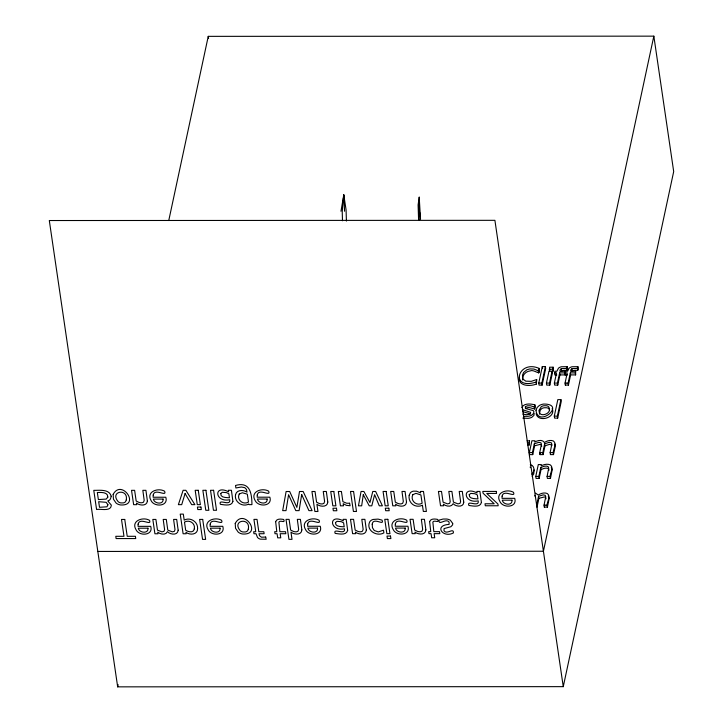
<?xml version="1.0" encoding="UTF-8"?>
<svg xmlns="http://www.w3.org/2000/svg" width="723" height="723" viewBox="0 0 723 723"><rect width="100%" height="100%" fill="white"/><g stroke="black" fill="none" stroke-linecap="round" stroke-linejoin="round"><path stroke-width="1.08" d="M539.367 414.162L540.217 410.203L541.491 408.793A4.239 2.657 -8.3 0 1 544.292 407.745L546.561 407.745A4.211 2.639 -8.3 0 1 548.893 408.784L549.561 410.203M343.407 199.141L343.777 194.876L346.073 209.824L346.416 221.075M344.573 211.252L343.777 194.876L342.223 211.776L342.494 220.777M519.376 377.243C517.858 386.498 530.501 386.516 536.43 384.03L536.674 379.521L531.315 381.346L525.829 381.175L522.946 379.096L522.458 375.228L523.615 372.481L526.94 369.751L529.86 368.929L533.89 369.037L538.527 370.899L539.069 368.369C517.704 359.177 509.444 390.791 536.141 382.024L536.674 379.521M544.654 443.795L542.828 452.607L543.127 454.613L540.045 454.622L539.747 452.607L541.437 444.247L540.949 442.801L538.87 442.34L534.333 443.768L532.435 452.607L532.734 454.622L529.652 454.622L529.353 452.607L531.893 440.777L534.975 440.777L534.695 442.087C537.478 440.415 542.358 439.204 544.41 442.485C546.995 440.786 550.402 439.738 553.384 440.985C557.84 444.238 551.757 450.33 553.511 454.613L550.429 454.613L550.14 452.598L551.83 444.247L551.333 442.792L549.254 442.331L544.654 443.795L544.898 446.245L543.127 454.613M538.554 496.33L536.728 505.133L537.026 507.148L538.798 498.771L538.554 496.33L543.163 494.866L545.241 495.318L545.738 496.773L544.039 505.133L544.338 507.139L547.419 507.139L549.227 498.237L548.269 495.987M420.533 219.385L419.204 197.171L418.102 204.943L418.572 219.394M340.985 211.252L343.777 194.876M168.757 220.551L208.251 36.349L653.836 36.15L673.691 171.559L563.262 686.651L117.668 686.85L49.309 220.533L494.903 220.325L563.262 686.651M117.668 686.85L118.147 684.645M522.756 380.027C521.744 375.499 525.738 371.279 530.158 370.935C534.387 368.793 541.165 377.442 539.069 368.369M538.762 383.091L542.295 366.606L545.377 366.606L545.675 368.613L542.133 385.106L539.06 385.106L538.762 383.091L541.843 383.091L545.377 366.606M534.433 406.977L530.438 405.766L527.564 405.784L525.431 406.615L525.72 408.622C529.941 404.717 536.312 413.303 534.884 404.853C530.809 403.768 523.976 402.901 521.807 407.609M534.722 408.992L534.884 404.853M527.537 444.835L529.335 444.925L529.489 440.84L527.04 440.876M529.335 444.925L529.489 440.84M549.914 369.218L549.471 371.279L549.625 367.203L553.131 367.203L552.978 371.279L553.131 367.203M546.434 383.091L548.965 371.251L552.047 371.251L552.345 373.267L549.805 385.097L546.724 385.097L546.434 383.091L549.516 383.091L552.047 371.251M532.734 454.622L534.631 445.784L534.333 443.768M556.837 374.912L554.758 374.912L554.821 371.251L556.9 371.251L558.445 368.224A5.061 3.172 -8.3 0 1 561.382 366.769L567.184 366.678C569.616 372.878 562.973 368.631 560.741 371.604M567.184 366.678C567.311 370.772 559.801 365.955 559.882 371.251L564.979 371.242L564.627 372.896L559.629 372.896L559.918 374.912L557.74 385.097L554.658 385.097L554.36 383.082L556.547 372.905L554.469 372.905M540.045 454.622L540.461 452.661M535.77 476.403L538.31 464.564L541.391 464.564L541.111 465.883C543.868 464.446 547.302 463.57 550.266 464.88C554.722 468.115 548.73 474.152 550.456 478.409L547.374 478.409L547.076 476.394L548.73 468.133L548.133 466.624L546.832 466.181A5.341 3.344 -8.3 0 0 543.353 466.534L540.75 467.564L538.852 476.403L539.15 478.409L536.068 478.418L535.77 476.403L538.852 476.403M557.74 385.097L557.442 383.082L559.629 372.896M539.15 478.409L541.039 469.579L540.75 467.564M554.297 416.105L557.831 399.62L560.912 399.611L561.211 401.627L557.677 418.111L554.595 418.111L554.297 416.105L557.379 416.105L560.912 399.611M565.503 371.242L565.151 372.896L567.23 372.896L565.052 383.082L565.341 385.088L568.423 385.088L570.61 374.912L570.311 372.896L575.309 372.896L575.662 371.242L570.564 371.242C570.483 365.955 578.002 370.763 577.876 366.669L572.065 366.76A5.061 3.172 -8.3 0 0 569.128 368.215L567.582 371.242L565.503 371.242L565.44 374.912L567.528 374.912M559.918 374.912L564.916 374.912L565.278 373.258M565.341 385.088L565.784 383.054M568.423 385.088L568.133 383.082L570.311 372.896M553.511 454.613L555.183 446.823L554.893 444.058M550.456 478.409L552.227 469.697L551.297 467.392M544.338 507.139L544.753 505.187M547.419 507.139C545.657 502.865 551.739 496.764 547.293 493.52C544.302 492.273 540.903 493.321 538.31 495.02L535.472 493.095M570.61 374.912L575.607 374.903L575.662 371.242M571.423 371.595C573.655 368.622 580.298 372.878 577.876 366.669M653.836 36.15L543.416 551.242L97.822 551.441M525.431 406.615L525.395 408.45L533.294 410.628L533.872 411.523L533.601 413.448L531.477 415.318A7.094 4.446 -8.3 0 1 527.645 416.331L524.157 416.321M531.83 474.207C534.912 471.613 534.884 465.54 530.302 464.654M532.119 476.222L533.728 473.908L534.18 469.86M534.631 445.784L540.081 444.401L541.238 444.808L541.735 446.263M544.943 445.811L549.552 444.347L551.947 445.169M538.852 498.337L544.374 496.927L545.531 497.334L546.028 498.789M541.039 469.579L543.651 468.54A5.341 3.344 -8.3 0 1 547.13 468.197L548.432 468.631L549.019 470.149M549.182 369.272L552.688 369.272M554.36 383.082L557.442 383.082M565.052 383.082L568.133 383.082M529.046 442.919L527.248 442.819M529.353 452.607L532.435 452.607M539.747 452.607L542.828 452.607M550.14 452.598L553.222 452.598M547.076 476.394L550.158 476.394M544.039 505.133L547.121 505.133M522.846 418.093L527.944 418.346A7.094 4.446 -8.3 0 0 531.776 417.334L533.89 415.454L534.161 413.538M522.837 414.125L526.398 414.713L529.299 414.324L530.239 413.8L530.655 412.354L522.331 409.598M530.592 413.918L522.63 411.604M534.848 495.327L535.345 496.782M530.131 467.076L530.565 467.709M552.173 408.495C556.385 417.822 537.831 423.018 536.123 413.574M577.478 368.495L577.776 370.51M575.309 372.896L575.607 374.903M571.92 368.793L572.218 370.8M566.796 368.504L567.094 370.51M564.979 371.242L565.44 374.912M564.627 372.896L564.916 374.912M561.238 368.793L561.527 370.809M557.379 416.105L557.677 418.111M549.516 383.091L549.805 385.097M542.295 366.606L542.593 368.613M541.843 383.091L542.133 385.106M538.527 370.899L538.816 372.905M538.264 370.899L538.554 372.905M536.141 382.024L536.43 384.03M534.261 406.977L534.559 408.992M208.251 36.349L208.576 38.572M419.204 197.171L419.376 202.594M419.692 212.354L419.828 216.683M418.635 201.961L419.204 219.919M147.989 528.197C148.721 534.125 138.979 532.941 138.31 528.206L147.989 528.197M163.082 499.087C163.814 505.015 154.071 503.832 153.403 499.096L163.082 499.087M220.072 528.17C220.795 534.098 211.053 532.914 210.384 528.17L220.072 528.17M267.13 499.042C267.862 504.97 258.12 503.786 257.451 499.042L267.13 499.042M317.56 528.124C318.292 534.053 308.549 532.869 307.881 528.124L317.56 528.124M405.205 528.079C405.937 534.017 396.195 532.824 395.526 528.088L405.205 528.079M511.992 500.18C512.715 506.109 502.973 504.925 502.304 500.18L511.992 500.18M111.188 496.204C109.887 504.518 104.32 496.855 111.351 505.151C110.935 511.983 100.714 508.567 96.575 509.471L93.773 490.348C99.358 490.456 109.281 488.82 111.188 496.204M452.688 523.425L452.643 524.853L450.881 526.733L444.058 528.585L444.021 530.818C446.796 535.011 453.945 527.194 453.42 532.941C442.828 538.499 433.529 525.232 449.091 524.392L449.1 522.087C446.028 517.713 438.454 526.29 438.969 520.153L443.109 519.042L446.597 519.024A7.094 5.386 12.1 0 1 450.393 520.253L452.688 523.425M539.159 410.194C537.948 418.734 553.484 413.746 548.594 406.778A4.211 2.639 -8.3 0 0 546.263 405.73L544.003 405.73A4.239 2.657 -8.3 0 0 541.202 406.778L539.159 410.194M220.723 493.52C220.289 498.002 226.543 497.433 229.453 497.795L228.866 493.818L226.48 492.607L222.295 492.273L220.723 493.52M335.472 522.575C335.047 527.058 341.301 526.489 344.202 526.85L343.624 522.874L341.229 521.654L337.045 521.319L335.472 522.575M469.218 494.659C468.784 499.141 475.038 498.572 477.948 498.933L477.361 494.957L474.975 493.746L470.781 493.402L469.218 494.659M197.587 528.522C197.912 534.758 189.788 535.454 185.974 532.255L186.191 533.755L183.109 533.755L180.235 514.116L183.317 514.116L184.193 520.126C190.113 516.809 198.066 521.708 197.587 528.522M107.917 504.79L106.968 506.796L99.503 507.302L98.68 501.699L106.2 502.322L107.917 504.79M235.571 494.568C233.927 501.744 242.521 507.6 248.766 504.003L249.037 504.627L251.938 504.627C251.848 492.643 249.652 481.41 235.526 485.467L235.897 487.98L241.355 487.004L244.754 487.645L246.407 489.335L247.031 492.173C243.561 489.724 236.746 489.543 235.571 494.568M409.182 495.309C408.206 500.126 411.532 505.341 416.484 506.064A8.45 6.417 12.1 0 0 422.422 505.214L423.335 511.432L426.416 511.432L423.479 491.45L420.406 491.45L420.614 492.914L416.529 491.188L413.457 491.17A5.974 4.537 12.1 0 0 410.23 492.969L409.182 495.309M372.209 524.22L372.462 527.7L374.234 530.492L378.283 531.911L383.488 530.185L383.886 532.896C376.791 537.044 365.666 530.293 369.697 521.889A7.203 5.468 12.1 0 1 373.05 519.457L378.057 519.096L382.015 520.126C384.835 526.48 373.131 516.547 372.209 524.22M535.987 410.203C537.921 428.522 566.886 403.895 543.741 404.049A7.411 4.645 -8.3 0 0 539.222 405.585L537.108 407.564L535.987 410.203M147.375 500.876C147.121 506.371 139.611 505.702 136.484 503.081L136.71 504.672L133.638 504.672L131.532 490.33L134.614 490.33L136.177 501.039L138.753 502.286A5.341 4.058 12.1 0 0 142.223 502.702L143.534 502.178L144.184 500.334L142.838 490.321L145.919 490.321L147.375 500.876M301.853 529.914C301.599 535.409 294.089 534.74 290.962 532.119L292.02 539.349L288.938 539.349L286.01 519.367L289.092 519.358L290.655 530.076L293.231 531.324A5.341 4.058 12.1 0 0 296.701 531.739L298.012 531.206L298.662 529.372L297.316 519.358L300.397 519.358L301.853 529.914M327.79 502.051C327.537 507.537 320.027 506.868 316.9 504.247L317.957 511.486L314.876 511.486L311.947 491.495L315.029 491.495L316.593 502.205L319.168 503.461A5.341 4.058 12.1 0 0 322.63 503.877L323.949 503.344L324.6 501.5L323.253 491.495L326.335 491.486L327.79 502.051M366.335 529.887C366.091 535.381 358.581 534.713 355.445 532.092L355.68 533.682L352.598 533.682L350.492 519.331L353.574 519.331L355.147 530.049L357.713 531.297A5.341 4.058 12.1 0 0 361.184 531.712L362.503 531.179L363.145 529.344L361.807 519.331L364.88 519.331L366.335 529.887M406.516 502.015C406.272 507.501 398.762 506.832 395.626 504.211L395.861 505.811L392.779 505.811L390.673 491.459L393.755 491.459L395.327 502.169L397.894 503.425A5.341 4.058 12.1 0 0 401.364 503.841L402.675 503.307L403.326 501.473L401.979 491.459L405.061 491.45L406.516 502.015M425.874 529.86C425.63 535.354 418.12 534.686 414.984 532.065L415.219 533.655L412.137 533.655L410.031 519.304L413.113 519.304L414.686 530.022L417.252 531.269A5.341 4.058 12.1 0 0 420.723 531.685L422.042 531.152L422.684 529.317L421.346 519.304L424.419 519.304L425.874 529.86M178.165 530.203C177.867 535.689 170.257 534.695 167.501 531.685C165.748 535.436 160.416 534.36 157.768 532.173L158.003 533.773L154.921 533.773L152.824 519.421L155.897 519.421L157.469 530.131L161.952 531.866L164.049 531.315L164.6 529.543L163.208 519.421L166.29 519.421L167.79 530.095L172.345 531.866L174.442 531.306L174.984 529.543L173.601 519.412L176.683 519.412L178.165 530.203M275.662 521.663L276.792 531.712L274.704 531.712L275.002 533.719L277.081 533.719L277.686 537.84L280.768 537.84L280.163 533.719L285.829 533.71L285.54 531.712L279.864 531.712L278.888 522.105C280.226 519.53 285.73 523.877 283.75 519.494C281.093 518.969 276.764 518.382 275.662 521.663M429.634 521.59L430.754 531.64L428.676 531.64L428.965 533.646L431.053 533.646L431.658 537.767L434.731 537.767L434.134 533.646L439.801 533.646L439.503 531.64L433.836 531.64L432.851 522.033C434.189 519.457 439.701 523.804 437.713 519.421C435.065 518.897 430.736 518.319 429.634 521.59M463.768 502.223C463.479 507.709 455.87 506.706 453.113 503.705C451.36 507.456 446.028 506.38 443.38 504.193L443.615 505.784L440.533 505.784L438.427 491.441L441.509 491.441L443.082 502.151L447.564 503.886L449.661 503.325L450.203 501.563L448.82 491.432L451.902 491.432L453.402 502.105L457.957 503.877L460.045 503.325L460.596 501.554L459.213 491.432L462.295 491.432L463.768 502.223M113.15 494.378L113.448 499.204L116.132 503.091A7.411 5.63 12.1 0 0 120.596 504.952C140.804 506.19 121.717 478.436 113.15 494.378M235.228 523.425L235.526 528.251L238.21 532.137A7.411 5.63 12.1 0 0 242.675 534.008C262.883 535.237 243.796 507.483 235.228 523.425M363.271 494.713L361.672 505.82L358.463 505.829L361.048 491.477L363.877 491.468L369.941 502.53L372.797 491.468L375.644 491.468L382.386 505.811L379.286 505.811L374.613 494.704L371.785 505.82L369.245 505.82L363.271 494.713M138.111 524.148L138.039 526.353L150.718 526.344C153.701 535.635 139.105 536.529 135.978 529.67C130.736 520.831 142.937 516.502 149.489 520.298C152.201 526.543 139.539 516.773 138.111 524.148M153.204 495.029L153.131 497.243L165.811 497.234C168.793 506.525 154.198 507.419 151.071 500.56C145.829 491.712 158.03 487.392 164.582 491.188C167.293 497.433 154.632 487.664 153.204 495.029M210.194 524.112L210.113 526.326L222.792 526.317C225.784 535.607 211.179 536.502 208.052 529.643C202.82 520.795 215.011 516.475 221.563 520.262C224.275 526.516 211.622 516.746 210.194 524.112M257.252 494.984L257.18 497.198L269.86 497.189C272.842 506.48 258.247 507.374 255.12 500.515C249.878 491.667 262.078 487.347 268.631 491.143C271.342 497.388 258.68 487.618 257.252 494.984M307.682 524.067L307.609 526.281L320.289 526.272C323.271 535.562 308.667 536.457 305.549 529.598C300.307 520.75 312.508 516.43 319.06 520.226C321.762 526.471 309.11 516.701 307.682 524.067M395.327 524.03L395.255 526.236L407.935 526.236C410.917 535.526 396.312 536.421 393.195 529.552C387.953 520.714 400.144 516.394 406.706 520.18C409.408 526.434 396.755 516.665 395.327 524.03M502.105 496.123L502.033 498.337L514.713 498.328C517.704 507.618 503.1 508.513 499.973 501.654C494.74 492.806 506.931 488.486 513.484 492.282C516.195 498.527 503.533 488.757 502.105 496.123M301.681 494.568L299.096 510.628L295.806 510.628L288.585 494.731L286.001 510.637L282.675 510.637L286.118 491.504L289.688 491.504L296.864 507.383L299.503 491.504L303.163 491.504L312.092 510.628L308.911 510.628L301.681 494.568M232.914 501.346C231.676 506.642 224.293 504.799 220.398 504.329C217.876 498.319 230.962 506.778 229.733 499.729C214.659 502.856 213.33 483.976 228.576 491.812L228.351 490.284L231.414 490.284L232.914 501.346M347.664 530.393C346.434 535.698 339.051 533.854 335.147 533.384C332.634 527.374 345.711 535.833 344.491 528.775C329.408 531.911 328.088 513.032 343.326 520.867L343.1 519.34L346.172 519.34L347.664 530.393M481.41 502.485C480.171 507.781 472.788 505.937 468.893 505.467C466.371 499.457 479.457 507.917 478.228 500.867C463.145 503.994 461.825 485.115 477.072 492.95L476.846 491.423L479.909 491.423L481.41 502.485M107.835 497.09L106.245 499.078L98.373 499.575L97.334 492.517C100.886 492.444 107.926 491.794 107.835 497.09M126.272 499.927L125.549 501.645A4.211 3.199 12.1 0 1 123.181 502.91L120.913 502.91A4.239 3.217 12.1 0 1 118.147 501.645C109.218 491.016 128.531 487.935 126.272 499.927M248.351 528.974L247.628 530.691A4.211 3.199 12.1 0 1 245.26 531.965L242.991 531.965A4.239 3.217 12.1 0 1 240.226 530.691C231.288 520.072 250.61 516.981 248.351 528.974M185.088 493.583L181.699 504.654L178.373 504.654L183.118 490.302L185.892 490.302L194.894 504.645L191.676 504.654L185.088 493.583M194.324 528.865C193.845 533.249 188.125 531.965 185.675 530.221L184.482 522.096C189.254 519.34 195.499 523.181 194.324 528.865M412.815 494.695C409.95 500.524 416.593 506.525 422.124 503.217L420.913 494.939L415.933 493.348L412.815 494.695M239.232 494.008C236.34 499.765 243.217 505.305 248.477 502.042L247.329 494.171L242.368 492.761L239.232 494.008M265.675 537.053L261.473 537.216L259.521 535.734L259.024 533.728L264.121 533.719L263.823 531.721L258.825 531.721L257.017 519.376L253.936 519.376L255.743 531.721L253.665 531.721L253.954 533.728L256.041 533.728L257.469 537.397A5.061 3.841 12.1 0 0 260.361 539.15L266.163 539.259L265.675 537.053M349.589 503.235L346.697 503.244L342.901 501.672L341.41 491.486L338.328 491.486L340.434 505.829L343.515 505.829L343.199 503.696L346.389 505.35L350.122 505.748L349.589 503.235M198.265 490.293L195.183 490.302L197.289 504.645L200.37 504.645L198.265 490.293M205.928 490.293L202.856 490.293L205.784 510.284L208.866 510.284L205.928 490.293M213.601 490.293L210.52 490.293L213.448 510.275L216.529 510.275L213.601 490.293M333.809 491.486L330.727 491.486L332.833 505.838L335.906 505.838L333.809 491.486M353.574 491.477L350.492 491.477L353.42 511.468L356.502 511.468L353.574 491.477M386.154 491.459L383.073 491.468L385.169 505.811L388.251 505.811L386.154 491.459M496.267 491.414L482.81 491.423L483.072 493.203L494.189 503.768L485.016 503.777L485.305 505.766L498.183 505.766L497.93 504.039L486.76 493.438L496.556 493.429L496.267 491.414M200.931 507.049L197.424 507.049L197.795 509.552L201.301 509.552L200.931 507.049M336.475 508.233L332.969 508.242L333.339 510.745L336.846 510.745L336.475 508.233M388.82 508.215L385.314 508.215L385.675 510.718L389.191 510.718L388.82 508.215M124.745 519.439L121.5 519.439L123.976 536.303L115.779 536.303L116.114 538.572L135.743 538.563L135.409 536.294L127.221 536.303L124.745 519.439M202.702 519.403L199.62 519.403L202.557 539.394L205.639 539.385L202.702 519.403M387.844 519.313L384.763 519.322L386.868 533.664L389.95 533.664L387.844 519.313M390.51 536.068L387.004 536.068L387.374 538.572L390.881 538.572L390.51 536.068"/></g></svg>
